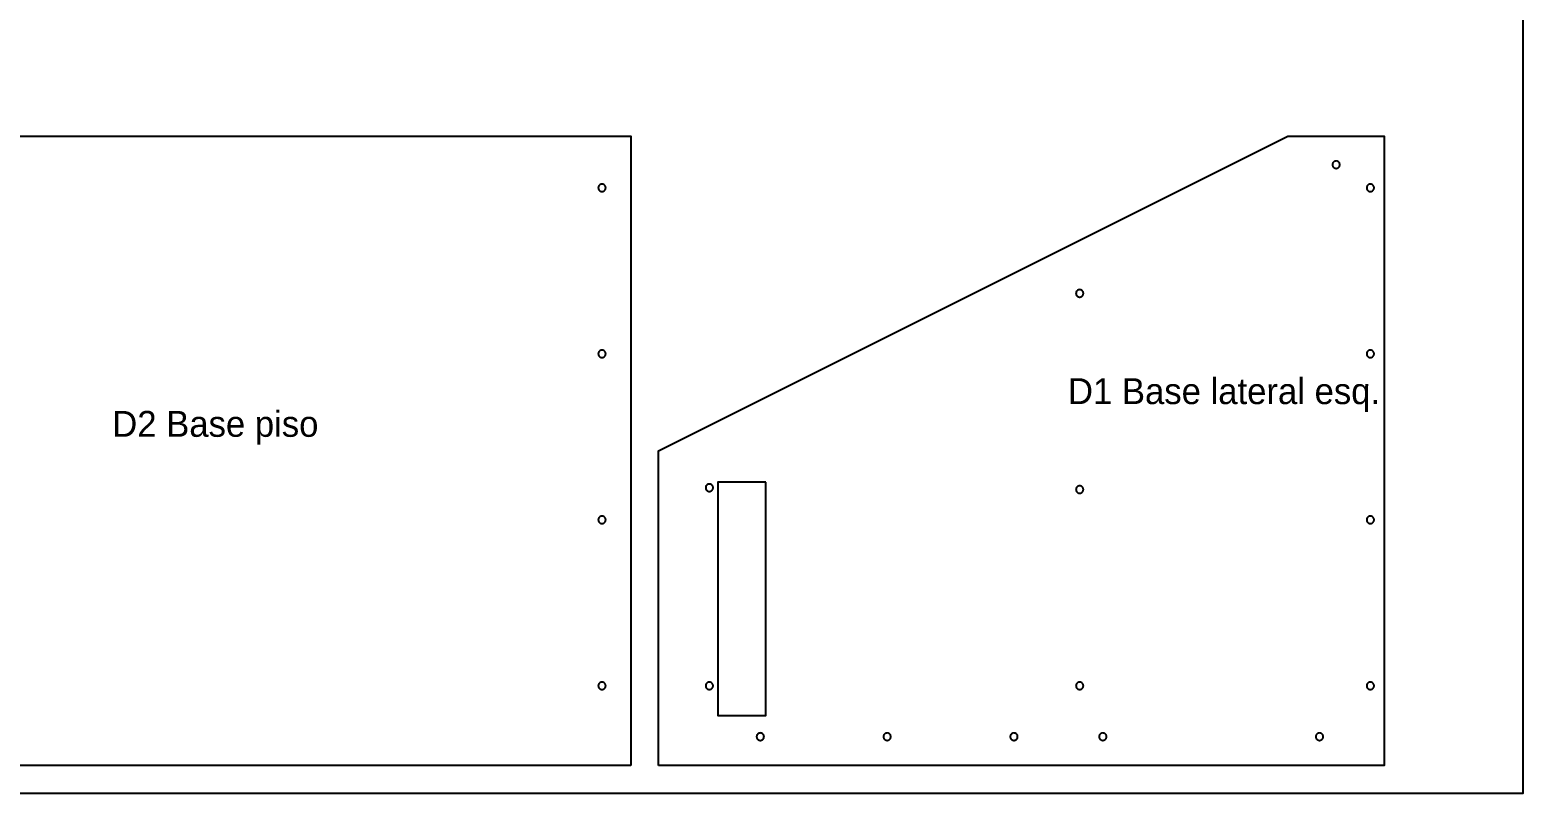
# Model space of a CAD drawing. Header units: millimetres. Extents: x 0 to 2789, y 0 to 1840.
# Drawn here: x 1944 to 2750, y 0 to 412 of the extents above; entities that cross this region are included whole.
import ezdxf

# ---------------------------------------------------------------- set-up
doc = ezdxf.new("R2010")
doc.units = ezdxf.units.MM
for name, color, linetype in [('CHAPA_NAO_CORTAR', 8, 'Continuous'), ('CORTE_EXTERNO', 1, 'Continuous'), ('CORTE_INTERNO', 5, 'Continuous'), ('ETIQUETAS_NAO_CORTAR', 8, 'Continuous')]:
    doc.layers.add(name, color=color, linetype=linetype)

msp = doc.modelspace()

# ---------------------------------------------------------------- linework, layer by layer
at = {"layer": 'CHAPA_NAO_CORTAR'}
msp.add_lwpolyline([(0, 0), (2750, 0), (2750, 1840), (0, 1840)], close=True, dxfattribs=at)
at = {"layer": 'CORTE_EXTERNO'}
for points in [[(2268, 15), (1708, 15), (1708, 355), (2268, 355), (2268, 15)], [(2283, 15), (2283, 185), (2623, 355), (2675, 355), (2675, 15), (2283, 15)]]:
    msp.add_lwpolyline(points, close=True, dxfattribs=at)
at = {"layer": 'CORTE_INTERNO'}
for points in [[(2647.89, 341.16), (2647.73, 341.05), (2647.59, 340.91), (2647.45, 340.77), (2647.34, 340.61), (2647.24, 340.44), (2647.15, 340.27), (2647.09, 340.08), (2647.04, 339.89), (2647.01, 339.7), (2647, 339.5), (2647.01, 339.3), (2647.04, 339.11), (2647.09, 338.92), (2647.15, 338.73), (2647.24, 338.56), (2647.34, 338.39), (2647.45, 338.23), (2647.59, 338.09), (2647.73, 337.95), (2647.89, 337.84), (2648.06, 337.74), (2648.23, 337.65), (2648.42, 337.59), (2648.61, 337.54), (2648.8, 337.51), (2649, 337.5), (2649.2, 337.51), (2649.39, 337.54), (2649.58, 337.59), (2649.77, 337.65), (2649.94, 337.74), (2650.11, 337.84), (2650.27, 337.95), (2650.41, 338.09), (2650.55, 338.23), (2650.66, 338.39), (2650.76, 338.56), (2650.85, 338.73), (2650.91, 338.92), (2650.96, 339.11), (2650.99, 339.3), (2651, 339.5), (2650.99, 339.7), (2650.96, 339.89), (2650.91, 340.08), (2650.85, 340.27), (2650.76, 340.44), (2650.66, 340.61), (2650.55, 340.77), (2650.41, 340.91), (2650.27, 341.05), (2650.11, 341.16), (2649.94, 341.26), (2649.77, 341.35), (2649.58, 341.41), (2649.39, 341.46), (2649.2, 341.49), (2649, 341.5), (2648.8, 341.49), (2648.61, 341.46), (2648.42, 341.41), (2648.23, 341.35), (2648.06, 341.26), (2647.89, 341.16)], [(2254.49, 327.2), (2254.46, 327.39), (2254.41, 327.58), (2254.35, 327.77), (2254.26, 327.94), (2254.16, 328.11), (2254.05, 328.27), (2253.91, 328.41), (2253.77, 328.55), (2253.61, 328.66), (2253.44, 328.76), (2253.27, 328.85), (2253.08, 328.91), (2252.89, 328.96), (2252.7, 328.99), (2252.5, 329), (2252.3, 328.99), (2252.11, 328.96), (2251.92, 328.91), (2251.73, 328.85), (2251.56, 328.76), (2251.39, 328.66), (2251.23, 328.55), (2251.09, 328.41), (2250.95, 328.27), (2250.84, 328.11), (2250.74, 327.94), (2250.65, 327.77), (2250.59, 327.58), (2250.54, 327.39), (2250.51, 327.2), (2250.5, 327), (2250.51, 326.8), (2250.54, 326.61), (2250.59, 326.42), (2250.65, 326.23), (2250.74, 326.06), (2250.84, 325.89), (2250.95, 325.73), (2251.09, 325.59), (2251.23, 325.45), (2251.39, 325.34), (2251.56, 325.24), (2251.73, 325.15), (2251.92, 325.09), (2252.11, 325.04), (2252.3, 325.01), (2252.5, 325), (2252.7, 325.01), (2252.89, 325.04), (2253.08, 325.09), (2253.27, 325.15), (2253.44, 325.24), (2253.61, 325.34), (2253.77, 325.45), (2253.91, 325.59), (2254.05, 325.73), (2254.16, 325.89), (2254.26, 326.06), (2254.35, 326.23), (2254.41, 326.42), (2254.46, 326.61), (2254.49, 326.8), (2254.5, 327), (2254.49, 327.2)], [(2665.65, 327.77), (2665.59, 327.58), (2665.54, 327.39), (2665.51, 327.2), (2665.5, 327), (2665.51, 326.8), (2665.54, 326.61), (2665.59, 326.42), (2665.65, 326.23), (2665.74, 326.06), (2665.84, 325.89), (2665.95, 325.73), (2666.09, 325.59), (2666.23, 325.45), (2666.39, 325.34), (2666.56, 325.24), (2666.73, 325.15), (2666.92, 325.09), (2667.11, 325.04), (2667.3, 325.01), (2667.5, 325), (2667.7, 325.01), (2667.89, 325.04), (2668.08, 325.09), (2668.27, 325.15), (2668.44, 325.24), (2668.61, 325.34), (2668.77, 325.45), (2668.91, 325.59), (2669.05, 325.73), (2669.16, 325.89), (2669.26, 326.06), (2669.35, 326.23), (2669.41, 326.42), (2669.46, 326.61), (2669.49, 326.8), (2669.5, 327), (2669.49, 327.2), (2669.46, 327.39), (2669.41, 327.58), (2669.35, 327.77), (2669.26, 327.94), (2669.16, 328.11), (2669.05, 328.27), (2668.91, 328.41), (2668.77, 328.55), (2668.61, 328.66), (2668.44, 328.76), (2668.27, 328.85), (2668.08, 328.91), (2667.89, 328.96), (2667.7, 328.99), (2667.5, 329), (2667.3, 328.99), (2667.11, 328.96), (2666.92, 328.91), (2666.73, 328.85), (2666.56, 328.76), (2666.39, 328.66), (2666.23, 328.55), (2666.09, 328.41), (2665.95, 328.27), (2665.84, 328.11), (2665.74, 327.94), (2665.65, 327.77)], [(2510.3, 271.99), (2510.11, 271.96), (2509.92, 271.91), (2509.73, 271.85), (2509.56, 271.76), (2509.39, 271.66), (2509.23, 271.55), (2509.09, 271.41), (2508.95, 271.27), (2508.84, 271.11), (2508.74, 270.94), (2508.65, 270.77), (2508.59, 270.58), (2508.54, 270.39), (2508.51, 270.2), (2508.5, 270), (2508.51, 269.8), (2508.54, 269.61), (2508.59, 269.42), (2508.65, 269.23), (2508.74, 269.06), (2508.84, 268.89), (2508.95, 268.73), (2509.09, 268.59), (2509.23, 268.45), (2509.39, 268.34), (2509.56, 268.24), (2509.73, 268.15), (2509.92, 268.09), (2510.11, 268.04), (2510.3, 268.01), (2510.5, 268), (2510.7, 268.01), (2510.89, 268.04), (2511.08, 268.09), (2511.27, 268.15), (2511.44, 268.24), (2511.61, 268.34), (2511.77, 268.45), (2511.91, 268.59), (2512.05, 268.73), (2512.16, 268.89), (2512.26, 269.06), (2512.35, 269.23), (2512.41, 269.42), (2512.46, 269.61), (2512.49, 269.8), (2512.5, 270), (2512.49, 270.2), (2512.46, 270.39), (2512.41, 270.58), (2512.35, 270.77), (2512.26, 270.94), (2512.16, 271.11), (2512.05, 271.27), (2511.91, 271.41), (2511.77, 271.55), (2511.61, 271.66), (2511.44, 271.76), (2511.27, 271.85), (2511.08, 271.91), (2510.89, 271.96), (2510.7, 271.99), (2510.5, 272), (2510.3, 271.99)], [(2254.46, 237.72), (2254.41, 237.91), (2254.35, 238.1), (2254.26, 238.28), (2254.16, 238.44), (2254.05, 238.6), (2253.91, 238.75), (2253.77, 238.88), (2253.61, 239), (2253.44, 239.1), (2253.27, 239.18), (2253.08, 239.25), (2252.89, 239.29), (2252.7, 239.32), (2252.5, 239.33), (2252.3, 239.32), (2252.11, 239.29), (2251.92, 239.25), (2251.73, 239.18), (2251.56, 239.1), (2251.39, 239), (2251.23, 238.88), (2251.09, 238.75), (2250.95, 238.6), (2250.84, 238.44), (2250.74, 238.28), (2250.65, 238.1), (2250.59, 237.91), (2250.54, 237.72), (2250.51, 237.53), (2250.5, 237.33), (2250.51, 237.14), (2250.54, 236.94), (2250.59, 236.75), (2250.65, 236.57), (2250.74, 236.39), (2250.84, 236.22), (2250.95, 236.06), (2251.09, 235.92), (2251.23, 235.79), (2251.39, 235.67), (2251.56, 235.57), (2251.73, 235.49), (2251.92, 235.42), (2252.11, 235.37), (2252.3, 235.34), (2252.5, 235.33), (2252.7, 235.34), (2252.89, 235.37), (2253.08, 235.42), (2253.27, 235.49), (2253.44, 235.57), (2253.61, 235.67), (2253.77, 235.79), (2253.91, 235.92), (2254.05, 236.06), (2254.16, 236.22), (2254.26, 236.39), (2254.35, 236.57), (2254.41, 236.75), (2254.46, 236.94), (2254.49, 237.14), (2254.5, 237.33), (2254.49, 237.53), (2254.46, 237.72)], [(2665.59, 237.91), (2665.54, 237.72), (2665.51, 237.53), (2665.5, 237.33), (2665.51, 237.14), (2665.54, 236.94), (2665.59, 236.75), (2665.65, 236.57), (2665.74, 236.39), (2665.84, 236.22), (2665.95, 236.06), (2666.09, 235.92), (2666.23, 235.79), (2666.39, 235.67), (2666.56, 235.57), (2666.73, 235.49), (2666.92, 235.42), (2667.11, 235.37), (2667.3, 235.34), (2667.5, 235.33), (2667.7, 235.34), (2667.89, 235.37), (2668.08, 235.42), (2668.27, 235.49), (2668.44, 235.57), (2668.61, 235.67), (2668.77, 235.79), (2668.91, 235.92), (2669.05, 236.06), (2669.16, 236.22), (2669.26, 236.39), (2669.35, 236.57), (2669.41, 236.75), (2669.46, 236.94), (2669.49, 237.14), (2669.5, 237.33), (2669.49, 237.53), (2669.46, 237.72), (2669.41, 237.91), (2669.35, 238.1), (2669.26, 238.28), (2669.16, 238.44), (2669.05, 238.6), (2668.91, 238.75), (2668.77, 238.88), (2668.61, 239), (2668.44, 239.1), (2668.27, 239.18), (2668.08, 239.25), (2667.89, 239.29), (2667.7, 239.32), (2667.5, 239.33), (2667.3, 239.32), (2667.11, 239.29), (2666.92, 239.25), (2666.73, 239.18), (2666.56, 239.1), (2666.39, 239), (2666.23, 238.88), (2666.09, 238.75), (2665.95, 238.6), (2665.84, 238.44), (2665.74, 238.28), (2665.65, 238.1), (2665.59, 237.91)], [(2309.73, 166.85), (2309.56, 166.76), (2309.39, 166.66), (2309.23, 166.55), (2309.09, 166.41), (2308.95, 166.27), (2308.84, 166.11), (2308.74, 165.94), (2308.65, 165.77), (2308.59, 165.58), (2308.54, 165.39), (2308.51, 165.2), (2308.5, 165), (2308.51, 164.8), (2308.54, 164.61), (2308.59, 164.42), (2308.65, 164.23), (2308.74, 164.06), (2308.84, 163.89), (2308.95, 163.73), (2309.09, 163.59), (2309.23, 163.45), (2309.39, 163.34), (2309.56, 163.24), (2309.73, 163.15), (2309.92, 163.09), (2310.11, 163.04), (2310.3, 163.01), (2310.5, 163), (2310.7, 163.01), (2310.89, 163.04), (2311.08, 163.09), (2311.27, 163.15), (2311.44, 163.24), (2311.61, 163.34), (2311.77, 163.45), (2311.91, 163.59), (2312.05, 163.73), (2312.16, 163.89), (2312.26, 164.06), (2312.35, 164.23), (2312.41, 164.42), (2312.46, 164.61), (2312.49, 164.8), (2312.5, 165), (2312.49, 165.2), (2312.46, 165.39), (2312.41, 165.58), (2312.35, 165.77), (2312.26, 165.94), (2312.16, 166.11), (2312.05, 166.27), (2311.91, 166.41), (2311.77, 166.55), (2311.61, 166.66), (2311.44, 166.76), (2311.27, 166.85), (2311.08, 166.91), (2310.89, 166.96), (2310.7, 166.99), (2310.5, 167), (2310.3, 166.99), (2310.11, 166.96), (2309.92, 166.91), (2309.73, 166.85)], [(2341, 168), (2315, 168), (2315, 42), (2341, 42), (2341, 168)], [(2510.11, 165.96), (2509.92, 165.91), (2509.73, 165.85), (2509.56, 165.76), (2509.39, 165.66), (2509.23, 165.55), (2509.09, 165.41), (2508.95, 165.27), (2508.84, 165.11), (2508.74, 164.94), (2508.65, 164.77), (2508.59, 164.58), (2508.54, 164.39), (2508.51, 164.2), (2508.5, 164), (2508.51, 163.8), (2508.54, 163.61), (2508.59, 163.42), (2508.65, 163.23), (2508.74, 163.06), (2508.84, 162.89), (2508.95, 162.73), (2509.09, 162.59), (2509.23, 162.45), (2509.39, 162.34), (2509.56, 162.24), (2509.73, 162.15), (2509.92, 162.09), (2510.11, 162.04), (2510.3, 162.01), (2510.5, 162), (2510.7, 162.01), (2510.89, 162.04), (2511.08, 162.09), (2511.27, 162.15), (2511.44, 162.24), (2511.61, 162.34), (2511.77, 162.45), (2511.91, 162.59), (2512.05, 162.73), (2512.16, 162.89), (2512.26, 163.06), (2512.35, 163.23), (2512.41, 163.42), (2512.46, 163.61), (2512.49, 163.8), (2512.5, 164), (2512.49, 164.2), (2512.46, 164.39), (2512.41, 164.58), (2512.35, 164.77), (2512.26, 164.94), (2512.16, 165.11), (2512.05, 165.27), (2511.91, 165.41), (2511.77, 165.55), (2511.61, 165.66), (2511.44, 165.76), (2511.27, 165.85), (2511.08, 165.91), (2510.89, 165.96), (2510.7, 165.99), (2510.5, 166), (2510.3, 165.99), (2510.11, 165.96)], [(2254.41, 148.25), (2254.35, 148.43), (2254.26, 148.61), (2254.16, 148.78), (2254.05, 148.94), (2253.91, 149.08), (2253.77, 149.21), (2253.61, 149.33), (2253.44, 149.43), (2253.27, 149.51), (2253.08, 149.58), (2252.89, 149.63), (2252.7, 149.66), (2252.5, 149.67), (2252.3, 149.66), (2252.11, 149.63), (2251.92, 149.58), (2251.73, 149.51), (2251.56, 149.43), (2251.39, 149.33), (2251.23, 149.21), (2251.09, 149.08), (2250.95, 148.94), (2250.84, 148.78), (2250.74, 148.61), (2250.65, 148.43), (2250.59, 148.25), (2250.54, 148.06), (2250.51, 147.86), (2250.5, 147.67), (2250.51, 147.47), (2250.54, 147.28), (2250.59, 147.09), (2250.65, 146.9), (2250.74, 146.72), (2250.84, 146.56), (2250.95, 146.4), (2251.09, 146.25), (2251.23, 146.12), (2251.39, 146), (2251.56, 145.9), (2251.73, 145.82), (2251.92, 145.75), (2252.11, 145.71), (2252.3, 145.68), (2252.5, 145.67), (2252.7, 145.68), (2252.89, 145.71), (2253.08, 145.75), (2253.27, 145.82), (2253.44, 145.9), (2253.61, 146), (2253.77, 146.12), (2253.91, 146.25), (2254.05, 146.4), (2254.16, 146.56), (2254.26, 146.72), (2254.35, 146.9), (2254.41, 147.09), (2254.46, 147.28), (2254.49, 147.47), (2254.5, 147.67), (2254.49, 147.86), (2254.46, 148.06), (2254.41, 148.25)], [(2665.54, 148.06), (2665.51, 147.86), (2665.5, 147.67), (2665.51, 147.47), (2665.54, 147.28), (2665.59, 147.09), (2665.65, 146.9), (2665.74, 146.72), (2665.84, 146.56), (2665.95, 146.4), (2666.09, 146.25), (2666.23, 146.12), (2666.39, 146), (2666.56, 145.9), (2666.73, 145.82), (2666.92, 145.75), (2667.11, 145.71), (2667.3, 145.68), (2667.5, 145.67), (2667.7, 145.68), (2667.89, 145.71), (2668.08, 145.75), (2668.27, 145.82), (2668.44, 145.9), (2668.61, 146), (2668.77, 146.12), (2668.91, 146.25), (2669.05, 146.4), (2669.16, 146.56), (2669.26, 146.72), (2669.35, 146.9), (2669.41, 147.09), (2669.46, 147.28), (2669.49, 147.47), (2669.5, 147.67), (2669.49, 147.86), (2669.46, 148.06), (2669.41, 148.25), (2669.35, 148.43), (2669.26, 148.61), (2669.16, 148.78), (2669.05, 148.94), (2668.91, 149.08), (2668.77, 149.21), (2668.61, 149.33), (2668.44, 149.43), (2668.27, 149.51), (2668.08, 149.58), (2667.89, 149.63), (2667.7, 149.66), (2667.5, 149.67), (2667.3, 149.66), (2667.11, 149.63), (2666.92, 149.58), (2666.73, 149.51), (2666.56, 149.43), (2666.39, 149.33), (2666.23, 149.21), (2666.09, 149.08), (2665.95, 148.94), (2665.84, 148.78), (2665.74, 148.61), (2665.65, 148.43), (2665.59, 148.25), (2665.54, 148.06)], [(2254.35, 58.77), (2254.26, 58.94), (2254.16, 59.11), (2254.05, 59.27), (2253.91, 59.41), (2253.77, 59.55), (2253.61, 59.66), (2253.44, 59.76), (2253.27, 59.85), (2253.08, 59.91), (2252.89, 59.96), (2252.7, 59.99), (2252.5, 60), (2252.3, 59.99), (2252.11, 59.96), (2251.92, 59.91), (2251.73, 59.85), (2251.56, 59.76), (2251.39, 59.66), (2251.23, 59.55), (2251.09, 59.41), (2250.95, 59.27), (2250.84, 59.11), (2250.74, 58.94), (2250.65, 58.77), (2250.59, 58.58), (2250.54, 58.39), (2250.51, 58.2), (2250.5, 58), (2250.51, 57.8), (2250.54, 57.61), (2250.59, 57.42), (2250.65, 57.23), (2250.74, 57.06), (2250.84, 56.89), (2250.95, 56.73), (2251.09, 56.59), (2251.23, 56.45), (2251.39, 56.34), (2251.56, 56.24), (2251.73, 56.15), (2251.92, 56.09), (2252.11, 56.04), (2252.3, 56.01), (2252.5, 56), (2252.7, 56.01), (2252.89, 56.04), (2253.08, 56.09), (2253.27, 56.15), (2253.44, 56.24), (2253.61, 56.34), (2253.77, 56.45), (2253.91, 56.59), (2254.05, 56.73), (2254.16, 56.89), (2254.26, 57.06), (2254.35, 57.23), (2254.41, 57.42), (2254.46, 57.61), (2254.49, 57.8), (2254.5, 58), (2254.49, 58.2), (2254.46, 58.39), (2254.41, 58.58), (2254.35, 58.77)], [(2309.56, 59.76), (2309.39, 59.66), (2309.23, 59.55), (2309.09, 59.41), (2308.95, 59.27), (2308.84, 59.11), (2308.74, 58.94), (2308.65, 58.77), (2308.59, 58.58), (2308.54, 58.39), (2308.51, 58.2), (2308.5, 58), (2308.51, 57.8), (2308.54, 57.61), (2308.59, 57.42), (2308.65, 57.23), (2308.74, 57.06), (2308.84, 56.89), (2308.95, 56.73), (2309.09, 56.59), (2309.23, 56.45), (2309.39, 56.34), (2309.56, 56.24), (2309.73, 56.15), (2309.92, 56.09), (2310.11, 56.04), (2310.3, 56.01), (2310.5, 56), (2310.7, 56.01), (2310.89, 56.04), (2311.08, 56.09), (2311.27, 56.15), (2311.44, 56.24), (2311.61, 56.34), (2311.77, 56.45), (2311.91, 56.59), (2312.05, 56.73), (2312.16, 56.89), (2312.26, 57.06), (2312.35, 57.23), (2312.41, 57.42), (2312.46, 57.61), (2312.49, 57.8), (2312.5, 58), (2312.49, 58.2), (2312.46, 58.39), (2312.41, 58.58), (2312.35, 58.77), (2312.26, 58.94), (2312.16, 59.11), (2312.05, 59.27), (2311.91, 59.41), (2311.77, 59.55), (2311.61, 59.66), (2311.44, 59.76), (2311.27, 59.85), (2311.08, 59.91), (2310.89, 59.96), (2310.7, 59.99), (2310.5, 60), (2310.3, 59.99), (2310.11, 59.96), (2309.92, 59.91), (2309.73, 59.85), (2309.56, 59.76)], [(2509.92, 59.91), (2509.73, 59.85), (2509.56, 59.76), (2509.39, 59.66), (2509.23, 59.55), (2509.09, 59.41), (2508.95, 59.27), (2508.84, 59.11), (2508.74, 58.94), (2508.65, 58.77), (2508.59, 58.58), (2508.54, 58.39), (2508.51, 58.2), (2508.5, 58), (2508.51, 57.8), (2508.54, 57.61), (2508.59, 57.42), (2508.65, 57.23), (2508.74, 57.06), (2508.84, 56.89), (2508.95, 56.73), (2509.09, 56.59), (2509.23, 56.45), (2509.39, 56.34), (2509.56, 56.24), (2509.73, 56.15), (2509.92, 56.09), (2510.11, 56.04), (2510.3, 56.01), (2510.5, 56), (2510.7, 56.01), (2510.89, 56.04), (2511.08, 56.09), (2511.27, 56.15), (2511.44, 56.24), (2511.61, 56.34), (2511.77, 56.45), (2511.91, 56.59), (2512.05, 56.73), (2512.16, 56.89), (2512.26, 57.06), (2512.35, 57.23), (2512.41, 57.42), (2512.46, 57.61), (2512.49, 57.8), (2512.5, 58), (2512.49, 58.2), (2512.46, 58.39), (2512.41, 58.58), (2512.35, 58.77), (2512.26, 58.94), (2512.16, 59.11), (2512.05, 59.27), (2511.91, 59.41), (2511.77, 59.55), (2511.61, 59.66), (2511.44, 59.76), (2511.27, 59.85), (2511.08, 59.91), (2510.89, 59.96), (2510.7, 59.99), (2510.5, 60), (2510.3, 59.99), (2510.11, 59.96), (2509.92, 59.91)], [(2665.51, 58.2), (2665.5, 58), (2665.51, 57.8), (2665.54, 57.61), (2665.59, 57.42), (2665.65, 57.23), (2665.74, 57.06), (2665.84, 56.89), (2665.95, 56.73), (2666.09, 56.59), (2666.23, 56.45), (2666.39, 56.34), (2666.56, 56.24), (2666.73, 56.15), (2666.92, 56.09), (2667.11, 56.04), (2667.3, 56.01), (2667.5, 56), (2667.7, 56.01), (2667.89, 56.04), (2668.08, 56.09), (2668.27, 56.15), (2668.44, 56.24), (2668.61, 56.34), (2668.77, 56.45), (2668.91, 56.59), (2669.05, 56.73), (2669.16, 56.89), (2669.26, 57.06), (2669.35, 57.23), (2669.41, 57.42), (2669.46, 57.61), (2669.49, 57.8), (2669.5, 58), (2669.49, 58.2), (2669.46, 58.39), (2669.41, 58.58), (2669.35, 58.77), (2669.26, 58.94), (2669.16, 59.11), (2669.05, 59.27), (2668.91, 59.41), (2668.77, 59.55), (2668.61, 59.66), (2668.44, 59.76), (2668.27, 59.85), (2668.08, 59.91), (2667.89, 59.96), (2667.7, 59.99), (2667.5, 60), (2667.3, 59.99), (2667.11, 59.96), (2666.92, 59.91), (2666.73, 59.85), (2666.56, 59.76), (2666.39, 59.66), (2666.23, 59.55), (2666.09, 59.41), (2665.95, 59.27), (2665.84, 59.11), (2665.74, 58.94), (2665.65, 58.77), (2665.59, 58.58), (2665.54, 58.39), (2665.51, 58.2)], [(2336.73, 32.05), (2336.59, 31.91), (2336.45, 31.77), (2336.34, 31.61), (2336.24, 31.44), (2336.15, 31.27), (2336.09, 31.08), (2336.04, 30.89), (2336.01, 30.7), (2336, 30.5), (2336.01, 30.3), (2336.04, 30.11), (2336.09, 29.92), (2336.15, 29.73), (2336.24, 29.56), (2336.34, 29.39), (2336.45, 29.23), (2336.59, 29.09), (2336.73, 28.95), (2336.89, 28.84), (2337.06, 28.74), (2337.23, 28.65), (2337.42, 28.59), (2337.61, 28.54), (2337.8, 28.51), (2338, 28.5), (2338.2, 28.51), (2338.39, 28.54), (2338.58, 28.59), (2338.77, 28.65), (2338.94, 28.74), (2339.11, 28.84), (2339.27, 28.95), (2339.41, 29.09), (2339.55, 29.23), (2339.66, 29.39), (2339.76, 29.56), (2339.85, 29.73), (2339.91, 29.92), (2339.96, 30.11), (2339.99, 30.3), (2340, 30.5), (2339.99, 30.7), (2339.96, 30.89), (2339.91, 31.08), (2339.85, 31.27), (2339.76, 31.44), (2339.66, 31.61), (2339.55, 31.77), (2339.41, 31.91), (2339.27, 32.05), (2339.11, 32.16), (2338.94, 32.26), (2338.77, 32.35), (2338.58, 32.41), (2338.39, 32.46), (2338.2, 32.49), (2338, 32.5), (2337.8, 32.49), (2337.61, 32.46), (2337.42, 32.41), (2337.23, 32.35), (2337.06, 32.26), (2336.89, 32.16), (2336.73, 32.05)], [(2405.09, 31.91), (2404.95, 31.77), (2404.84, 31.61), (2404.74, 31.44), (2404.65, 31.27), (2404.59, 31.08), (2404.54, 30.89), (2404.51, 30.7), (2404.5, 30.5), (2404.51, 30.3), (2404.54, 30.11), (2404.59, 29.92), (2404.65, 29.73), (2404.74, 29.56), (2404.84, 29.39), (2404.95, 29.23), (2405.09, 29.09), (2405.23, 28.95), (2405.39, 28.84), (2405.56, 28.74), (2405.73, 28.65), (2405.92, 28.59), (2406.11, 28.54), (2406.3, 28.51), (2406.5, 28.5), (2406.7, 28.51), (2406.89, 28.54), (2407.08, 28.59), (2407.27, 28.65), (2407.44, 28.74), (2407.61, 28.84), (2407.77, 28.95), (2407.91, 29.09), (2408.05, 29.23), (2408.16, 29.39), (2408.26, 29.56), (2408.35, 29.73), (2408.41, 29.92), (2408.46, 30.11), (2408.49, 30.3), (2408.5, 30.5), (2408.49, 30.7), (2408.46, 30.89), (2408.41, 31.08), (2408.35, 31.27), (2408.26, 31.44), (2408.16, 31.61), (2408.05, 31.77), (2407.91, 31.91), (2407.77, 32.05), (2407.61, 32.16), (2407.44, 32.26), (2407.27, 32.35), (2407.08, 32.41), (2406.89, 32.46), (2406.7, 32.49), (2406.5, 32.5), (2406.3, 32.49), (2406.11, 32.46), (2405.92, 32.41), (2405.73, 32.35), (2405.56, 32.26), (2405.39, 32.16), (2405.23, 32.05), (2405.09, 31.91)], [(2473.45, 31.77), (2473.34, 31.61), (2473.24, 31.44), (2473.15, 31.27), (2473.09, 31.08), (2473.04, 30.89), (2473.01, 30.7), (2473, 30.5), (2473.01, 30.3), (2473.04, 30.11), (2473.09, 29.92), (2473.15, 29.73), (2473.24, 29.56), (2473.34, 29.39), (2473.45, 29.23), (2473.59, 29.09), (2473.73, 28.95), (2473.89, 28.84), (2474.06, 28.74), (2474.23, 28.65), (2474.42, 28.59), (2474.61, 28.54), (2474.8, 28.51), (2475, 28.5), (2475.2, 28.51), (2475.39, 28.54), (2475.58, 28.59), (2475.77, 28.65), (2475.94, 28.74), (2476.11, 28.84), (2476.27, 28.95), (2476.41, 29.09), (2476.55, 29.23), (2476.66, 29.39), (2476.76, 29.56), (2476.85, 29.73), (2476.91, 29.92), (2476.96, 30.11), (2476.99, 30.3), (2477, 30.5), (2476.99, 30.7), (2476.96, 30.89), (2476.91, 31.08), (2476.85, 31.27), (2476.76, 31.44), (2476.66, 31.61), (2476.55, 31.77), (2476.41, 31.91), (2476.27, 32.05), (2476.11, 32.16), (2475.94, 32.26), (2475.77, 32.35), (2475.58, 32.41), (2475.39, 32.46), (2475.2, 32.49), (2475, 32.5), (2474.8, 32.49), (2474.61, 32.46), (2474.42, 32.41), (2474.23, 32.35), (2474.06, 32.26), (2473.89, 32.16), (2473.73, 32.05), (2473.59, 31.91), (2473.45, 31.77)], [(2521.34, 31.61), (2521.24, 31.44), (2521.15, 31.27), (2521.09, 31.08), (2521.04, 30.89), (2521.01, 30.7), (2521, 30.5), (2521.01, 30.3), (2521.04, 30.11), (2521.09, 29.92), (2521.15, 29.73), (2521.24, 29.56), (2521.34, 29.39), (2521.45, 29.23), (2521.59, 29.09), (2521.73, 28.95), (2521.89, 28.84), (2522.06, 28.74), (2522.23, 28.65), (2522.42, 28.59), (2522.61, 28.54), (2522.8, 28.51), (2523, 28.5), (2523.2, 28.51), (2523.39, 28.54), (2523.58, 28.59), (2523.77, 28.65), (2523.94, 28.74), (2524.11, 28.84), (2524.27, 28.95), (2524.41, 29.09), (2524.55, 29.23), (2524.66, 29.39), (2524.76, 29.56), (2524.85, 29.73), (2524.91, 29.92), (2524.96, 30.11), (2524.99, 30.3), (2525, 30.5), (2524.99, 30.7), (2524.96, 30.89), (2524.91, 31.08), (2524.85, 31.27), (2524.76, 31.44), (2524.66, 31.61), (2524.55, 31.77), (2524.41, 31.91), (2524.27, 32.05), (2524.11, 32.16), (2523.94, 32.26), (2523.77, 32.35), (2523.58, 32.41), (2523.39, 32.46), (2523.2, 32.49), (2523, 32.5), (2522.8, 32.49), (2522.61, 32.46), (2522.42, 32.41), (2522.23, 32.35), (2522.06, 32.26), (2521.89, 32.16), (2521.73, 32.05), (2521.59, 31.91), (2521.45, 31.77), (2521.34, 31.61)], [(2638.24, 31.44), (2638.15, 31.27), (2638.09, 31.08), (2638.04, 30.89), (2638.01, 30.7), (2638, 30.5), (2638.01, 30.3), (2638.04, 30.11), (2638.09, 29.92), (2638.15, 29.73), (2638.24, 29.56), (2638.34, 29.39), (2638.45, 29.23), (2638.59, 29.09), (2638.73, 28.95), (2638.89, 28.84), (2639.06, 28.74), (2639.23, 28.65), (2639.42, 28.59), (2639.61, 28.54), (2639.8, 28.51), (2640, 28.5), (2640.2, 28.51), (2640.39, 28.54), (2640.58, 28.59), (2640.77, 28.65), (2640.94, 28.74), (2641.11, 28.84), (2641.27, 28.95), (2641.41, 29.09), (2641.55, 29.23), (2641.66, 29.39), (2641.76, 29.56), (2641.85, 29.73), (2641.91, 29.92), (2641.96, 30.11), (2641.99, 30.3), (2642, 30.5), (2641.99, 30.7), (2641.96, 30.89), (2641.91, 31.08), (2641.85, 31.27), (2641.76, 31.44), (2641.66, 31.61), (2641.55, 31.77), (2641.41, 31.91), (2641.27, 32.05), (2641.11, 32.16), (2640.94, 32.26), (2640.77, 32.35), (2640.58, 32.41), (2640.39, 32.46), (2640.2, 32.49), (2640, 32.5), (2639.8, 32.49), (2639.61, 32.46), (2639.42, 32.41), (2639.23, 32.35), (2639.06, 32.26), (2638.89, 32.16), (2638.73, 32.05), (2638.59, 31.91), (2638.45, 31.77), (2638.34, 31.61), (2638.24, 31.44)]]:
    msp.add_lwpolyline(points, close=True, dxfattribs=at)

# ---------------------------------------------------------------- texts
at = {"layer": 'ETIQUETAS_NAO_CORTAR'}
for s, p in [('D1 Base lateral esq.', (2504.17, 210.17)), ('D2 Base piso', (1988, 192.5))]:
    msp.add_text(s, height=14, dxfattribs=at).set_placement(p)

doc.saveas('drawing.dxf')
